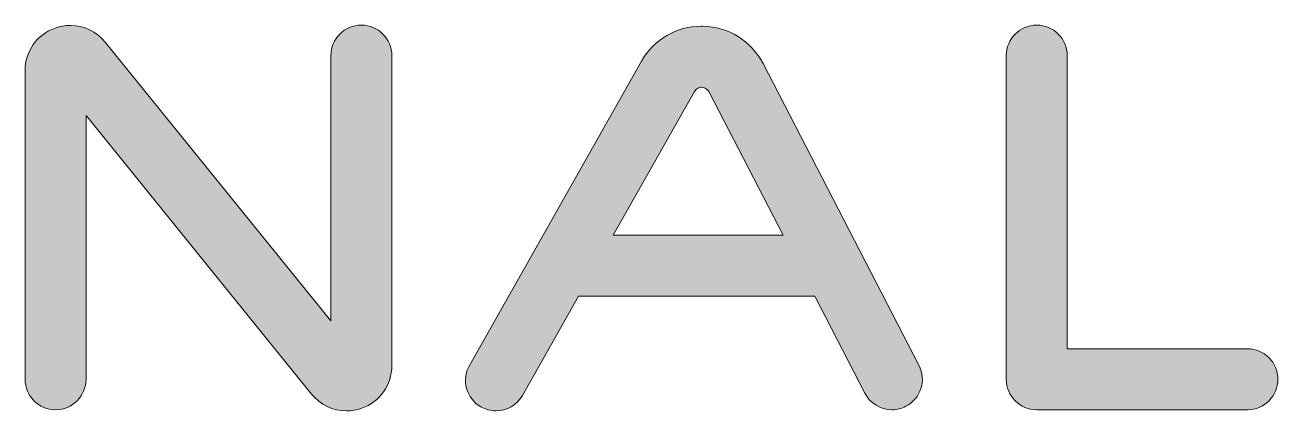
# Model space of a CAD drawing. Header units: millimetres. Extents: x 126 to 665, y -217 to -28.
# Drawn here: x 606.5 to 665.4, y -216.6 to -198.5 of the extents above; entities that cross this region are included whole.
import ezdxf

# ---------------------------------------------------------------- set-up
doc = ezdxf.new("R2010")
doc.units = ezdxf.units.MM
doc.header["$MEASUREMENT"] = 0
doc.layers.add('Layer 2', color=7, linetype='Continuous', lineweight=0)

# ---------------------------------------------------------------- blocks, each defined once
blk = doc.blocks.new('Block_9')
at = {"layer": 'Layer 2'}
h = blk.add_hatch(color=7, dxfattribs=at)
h.dxf.hatch_style = 2
edge = h.paths.add_edge_path()
edge.add_spline(control_points=[(622.326, -198.481), (621.536, -198.481), (620.894, -199.123), (620.894, -199.913), (620.894, -199.913), (620.894, -212.374), (620.894, -212.374), (620.894, -212.374), (610.289, -199.286), (610.289, -199.286), (609.883, -198.785), (609.287, -198.498), (608.653, -198.498), (608.409, -198.498), (608.168, -198.539), (607.934, -198.622), (607.076, -198.926), (606.522, -199.71), (606.522, -200.62), (606.522, -200.62), (606.522, -215.112), (606.522, -215.112), (606.522, -215.901), (607.164, -216.544), (607.954, -216.544), (608.744, -216.544), (609.386, -215.901), (609.386, -215.112), (609.386, -215.112), (609.386, -202.723), (609.386, -202.723), (609.386, -202.723), (619.991, -215.811), (619.991, -215.811), (620.397, -216.312), (620.994, -216.6), (621.628, -216.6), (621.871, -216.6), (622.113, -216.558), (622.347, -216.475), (623.204, -216.171), (623.759, -215.386), (623.759, -214.477), (623.759, -214.477), (623.759, -199.913), (623.759, -199.913), (623.759, -199.123), (623.116, -198.481), (622.326, -198.481)], knot_values=[0, 0, 0, 0, 1, 1, 1, 2, 2, 2, 3, 3, 3, 4, 4, 4, 5, 5, 5, 6, 6, 6, 7, 7, 7, 8, 8, 8, 9, 9, 9, 10, 10, 10, 11, 11, 11, 12, 12, 12, 13, 13, 13, 14, 14, 14, 15, 15, 15, 16, 16, 16, 16], degree=3, periodic=0)
h = blk.add_hatch(color=7, dxfattribs=at)
h.dxf.hatch_style = 2
edge = h.paths.add_edge_path()
edge.add_spline(control_points=[(638.318, -201.196), (638.318, -201.196), (638.318, -201.196), (638.318, -201.196), (638.318, -201.196), (638.318, -201.196), (638.318, -201.196), (638.318, -201.196), (638.318, -201.196), (638.318, -201.196)], knot_values=[0, 0, 0, 0, 1, 1, 1, 2, 2, 2, 3, 3, 3, 3], degree=3, periodic=0)
edge = h.paths.add_edge_path()
edge.add_spline(control_points=[(638.658, -201.604), (638.658, -201.604), (642.148, -208.349), (642.148, -208.349), (642.148, -208.349), (634.16, -208.349), (634.16, -208.349), (634.16, -208.349), (637.987, -201.592), (637.987, -201.592), (638.086, -201.417), (638.252, -201.398), (638.318, -201.398), (638.412, -201.4), (638.567, -201.429), (638.658, -201.604)], knot_values=[0, 0, 0, 0, 1, 1, 1, 2, 2, 2, 3, 3, 3, 4, 4, 4, 5, 5, 5, 5], degree=3, periodic=0)
edge = h.paths.add_edge_path()
edge.add_spline(control_points=[(641.203, -200.288), (640.655, -199.229), (639.574, -198.557), (638.381, -198.534), (638.356, -198.533), (638.331, -198.533), (638.305, -198.533), (637.147, -198.533), (636.07, -199.164), (635.495, -200.18), (635.495, -200.18), (627.406, -214.459), (627.406, -214.459), (627.016, -215.147), (627.259, -216.023), (627.946, -216.412), (628.161, -216.534), (628.405, -216.598), (628.651, -216.598), (629.167, -216.598), (629.645, -216.32), (629.899, -215.871), (629.899, -215.871), (632.537, -211.213), (632.537, -211.213), (632.537, -211.213), (643.631, -211.213), (643.631, -211.213), (643.631, -211.213), (645.988, -215.77), (645.988, -215.77), (646.235, -216.247), (646.723, -216.544), (647.262, -216.544), (647.489, -216.544), (647.716, -216.489), (647.919, -216.384), (648.62, -216.021), (648.895, -215.155), (648.533, -214.453), (648.533, -214.453), (641.203, -200.288), (641.203, -200.288)], knot_values=[0, 0, 0, 0, 1, 1, 1, 2, 2, 2, 3, 3, 3, 4, 4, 4, 5, 5, 5, 6, 6, 6, 7, 7, 7, 8, 8, 8, 9, 9, 9, 10, 10, 10, 11, 11, 11, 12, 12, 12, 13, 13, 13, 14, 14, 14, 14], degree=3, periodic=0)
h = blk.add_hatch(color=7, dxfattribs=at)
h.dxf.hatch_style = 2
edge = h.paths.add_edge_path()
edge.add_spline(control_points=[(663.971, -213.679), (663.971, -213.679), (655.501, -213.679), (655.501, -213.679), (655.501, -213.679), (655.501, -199.913), (655.501, -199.913), (655.501, -199.123), (654.858, -198.481), (654.068, -198.481), (653.279, -198.481), (652.636, -199.123), (652.636, -199.913), (652.636, -199.913), (652.636, -215.112), (652.636, -215.112), (652.636, -215.901), (653.279, -216.544), (654.068, -216.544), (654.068, -216.544), (663.971, -216.544), (663.971, -216.544), (664.761, -216.544), (665.403, -215.901), (665.403, -215.112), (665.403, -214.322), (664.761, -213.679), (663.971, -213.679)], knot_values=[0, 0, 0, 0, 1, 1, 1, 2, 2, 2, 3, 3, 3, 4, 4, 4, 5, 5, 5, 6, 6, 6, 7, 7, 7, 8, 8, 8, 9, 9, 9, 9], degree=3, periodic=0)
for points, knots in [([(622.326, -198.481), (621.536, -198.481), (620.894, -199.123), (620.894, -199.913), (620.894, -199.913), (620.894, -212.374), (620.894, -212.374), (620.894, -212.374), (610.289, -199.286), (610.289, -199.286), (609.883, -198.785), (609.287, -198.498), (608.653, -198.498), (608.409, -198.498), (608.168, -198.539), (607.934, -198.622), (607.076, -198.926), (606.522, -199.71), (606.522, -200.62), (606.522, -200.62), (606.522, -215.112), (606.522, -215.112), (606.522, -215.901), (607.164, -216.544), (607.954, -216.544), (608.744, -216.544), (609.386, -215.901), (609.386, -215.112), (609.386, -215.112), (609.386, -202.723), (609.386, -202.723), (609.386, -202.723), (619.991, -215.811), (619.991, -215.811), (620.397, -216.312), (620.994, -216.6), (621.628, -216.6), (621.871, -216.6), (622.113, -216.558), (622.347, -216.475), (623.204, -216.171), (623.759, -215.386), (623.759, -214.477), (623.759, -214.477), (623.759, -199.913), (623.759, -199.913), (623.759, -199.123), (623.116, -198.481), (622.326, -198.481)], [0, 0, 0, 0, 1, 1, 1, 2, 2, 2, 3, 3, 3, 4, 4, 4, 5, 5, 5, 6, 6, 6, 7, 7, 7, 8, 8, 8, 9, 9, 9, 10, 10, 10, 11, 11, 11, 12, 12, 12, 13, 13, 13, 14, 14, 14, 15, 15, 15, 16, 16, 16, 16]), ([(641.203, -200.288), (640.655, -199.229), (639.574, -198.557), (638.381, -198.534), (638.356, -198.533), (638.331, -198.533), (638.305, -198.533), (637.147, -198.533), (636.07, -199.164), (635.495, -200.18), (635.495, -200.18), (627.406, -214.459), (627.406, -214.459), (627.016, -215.147), (627.259, -216.023), (627.946, -216.412), (628.161, -216.534), (628.405, -216.598), (628.651, -216.598), (629.167, -216.598), (629.645, -216.32), (629.899, -215.871), (629.899, -215.871), (632.537, -211.213), (632.537, -211.213), (632.537, -211.213), (643.631, -211.213), (643.631, -211.213), (643.631, -211.213), (645.988, -215.77), (645.988, -215.77), (646.235, -216.247), (646.723, -216.544), (647.262, -216.544), (647.489, -216.544), (647.716, -216.489), (647.919, -216.384), (648.62, -216.021), (648.895, -215.155), (648.533, -214.453), (648.533, -214.453), (641.203, -200.288), (641.203, -200.288)], [0, 0, 0, 0, 1, 1, 1, 2, 2, 2, 3, 3, 3, 4, 4, 4, 5, 5, 5, 6, 6, 6, 7, 7, 7, 8, 8, 8, 9, 9, 9, 10, 10, 10, 11, 11, 11, 12, 12, 12, 13, 13, 13, 14, 14, 14, 14]), ([(663.971, -213.679), (663.971, -213.679), (655.501, -213.679), (655.501, -213.679), (655.501, -213.679), (655.501, -199.913), (655.501, -199.913), (655.501, -199.123), (654.858, -198.481), (654.068, -198.481), (653.279, -198.481), (652.636, -199.123), (652.636, -199.913), (652.636, -199.913), (652.636, -215.112), (652.636, -215.112), (652.636, -215.901), (653.279, -216.544), (654.068, -216.544), (654.068, -216.544), (663.971, -216.544), (663.971, -216.544), (664.761, -216.544), (665.403, -215.901), (665.403, -215.112), (665.403, -214.322), (664.761, -213.679), (663.971, -213.679)], [0, 0, 0, 0, 1, 1, 1, 2, 2, 2, 3, 3, 3, 4, 4, 4, 5, 5, 5, 6, 6, 6, 7, 7, 7, 8, 8, 8, 9, 9, 9, 9]), ([(638.318, -201.196), (638.318, -201.196), (638.318, -201.196), (638.318, -201.196), (638.318, -201.196), (638.318, -201.196), (638.318, -201.196), (638.318, -201.196), (638.318, -201.196), (638.318, -201.196)], [0, 0, 0, 0, 1, 1, 1, 2, 2, 2, 3, 3, 3, 3]), ([(638.658, -201.604), (638.658, -201.604), (642.148, -208.349), (642.148, -208.349), (642.148, -208.349), (634.16, -208.349), (634.16, -208.349), (634.16, -208.349), (637.987, -201.592), (637.987, -201.592), (638.086, -201.417), (638.252, -201.398), (638.318, -201.398), (638.412, -201.4), (638.567, -201.429), (638.658, -201.604)], [0, 0, 0, 0, 1, 1, 1, 2, 2, 2, 3, 3, 3, 4, 4, 4, 5, 5, 5, 5])]:
    blk.add_open_spline(points, degree=3, knots=knots, dxfattribs=at)
blk = doc.blocks.new('Block_4')
at = {"layer": 'Layer 2'}
blk.add_blockref('Block_9', (0, 0), dxfattribs=at)

msp = doc.modelspace()

# ---------------------------------------------------------------- block references
at = {"layer": 'Layer 2'}
msp.add_blockref('Block_4', (0, 0), dxfattribs=at)

doc.saveas('drawing.dxf')
